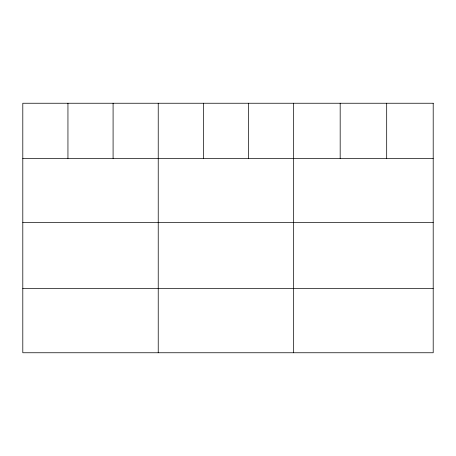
<?xml version="1.0" encoding="UTF-8"?>
<svg xmlns="http://www.w3.org/2000/svg" width="456" height="456" viewBox="0 0 456 456"><rect width="100%" height="100%" fill="white"/><g stroke="black" fill="none" stroke-linecap="round" stroke-linejoin="round"><path stroke-width="0.68" d="M22.8 158.42L433.2 158.42M22.8 222.551L433.2 222.551M22.8 288.625L433.2 288.625M386.688 103.244L386.688 158.42M340.176 103.244L340.176 158.42M293.664 103.244L293.664 352.756M248.52 103.244L248.52 158.42M203.376 103.244L203.376 158.42M158.232 103.244L158.232 352.756M113.088 103.244L113.088 158.42M67.944 103.244L67.944 158.42M433.2 103.244L22.8 103.244L22.8 352.756L433.2 352.756L433.2 103.244"/></g></svg>
